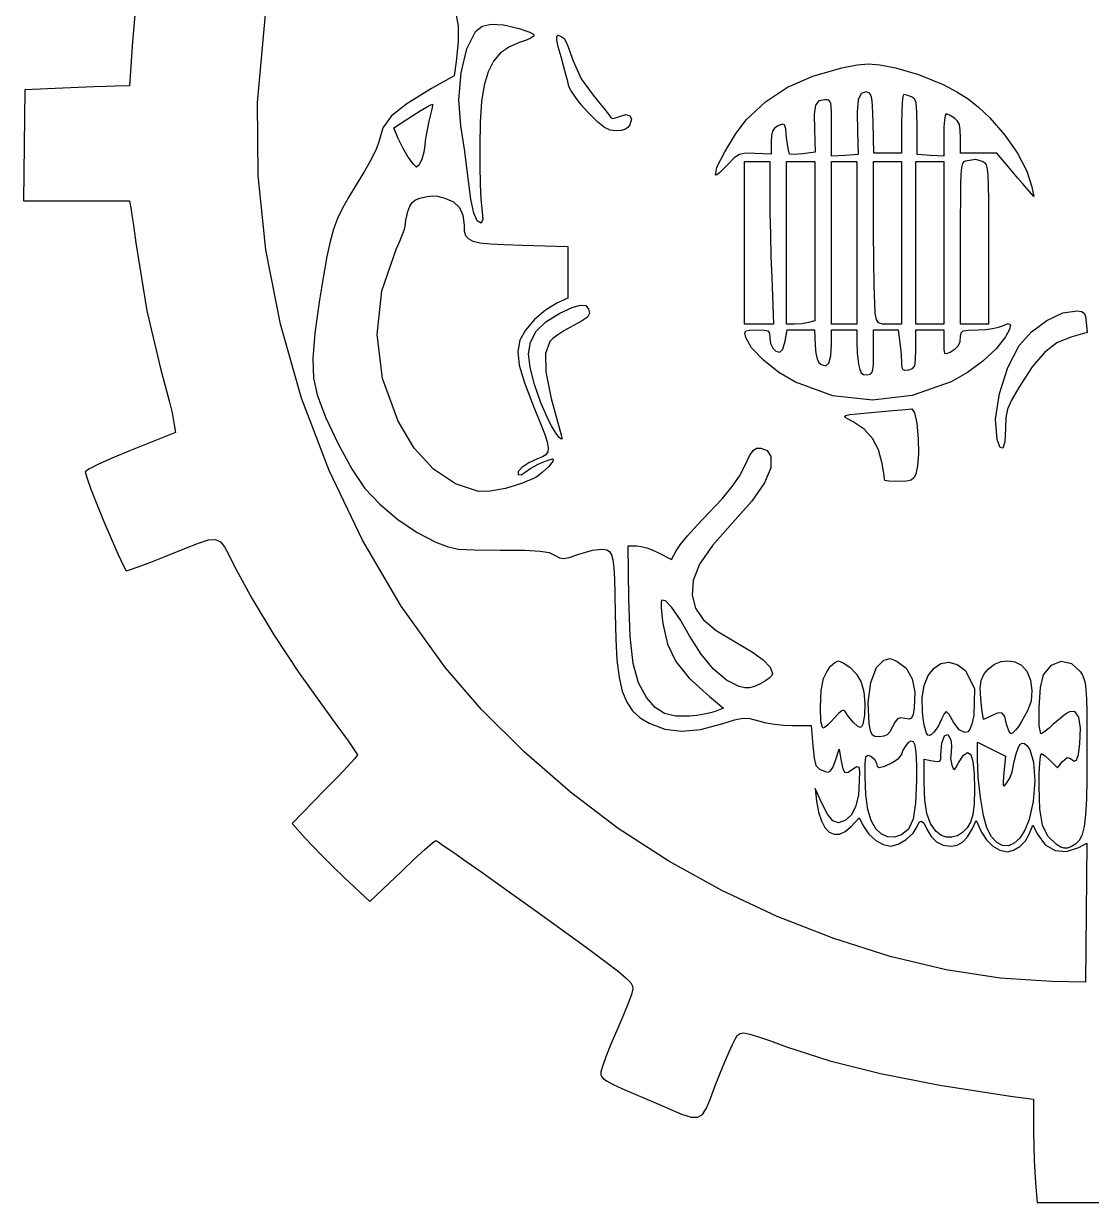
# Model space of a CAD drawing. Extents: x 0 to 268, y 0 to 271.
# Drawn here: x 0 to 134.3, y 0 to 148.2 of the extents above; entities that cross this region are included whole.
import ezdxf

# ---------------------------------------------------------------- set-up
doc = ezdxf.new("R2010")
doc.units = 0
doc.layers.get('0').update_dxf_attribs({"linetype": 'CONTINUOUS'})

msp = doc.modelspace()

# ---------------------------------------------------------------- linework, layer by layer
at = {"color": 0}
for p, q in [((14.1786, 151.262), (13.6881, 145.98)), ((29.4211, 138.287), (30.4629, 149.83)), ((54.4174, 149.294), (54.6365, 147.886)), ((54.6365, 147.886), (54.6294, 145.922)), ((55.7318, 145.06), (56.8332, 147.25)), ((56.8332, 147.25), (57.6474, 147.891)), ((57.6474, 147.891), (58.7996, 148.167)), ((58.7996, 148.167), (60.3345, 148.074)), ((60.3345, 148.074), (62.3013, 147.603)), ((62.3013, 147.603), (63.0439, 147.377)), ((63.0439, 147.377), (63.6503, 147.14)), ((63.6503, 147.14), (64.0567, 146.922)), ((64.0567, 146.922), (64.2056, 146.754)), ((64.2056, 146.754), (64.0676, 146.587)), ((67.0458, 146.608), (67.2042, 146.754)), ((67.2042, 146.754), (67.6176, 146.623)), ((13.6881, 145.98), (13.2994, 140.404)), ((54.6294, 145.922), (54.398, 143.44)), ((61.0884, 145.302), (59.9803, 144.529)), ((62.4417, 145.872), (61.0884, 145.302)), ((63.1335, 146.12), (62.4417, 145.872)), ((63.693, 146.367), (63.1335, 146.12)), ((64.0676, 146.587), (63.693, 146.367)), ((67.0539, 146.138), (67.0458, 146.608)), ((67.2331, 145.298), (67.0539, 146.138)), ((67.5929, 144.04), (67.2331, 145.298)), ((67.6176, 146.623), (67.9799, 146.333)), ((67.9799, 146.333), (68.1852, 145.971)), ((68.1852, 145.971), (68.465, 145.323)), ((68.465, 145.323), (68.7836, 144.482)), ((55.0153, 142.033), (55.7318, 145.06)), ((59.9803, 144.529), (59.0973, 143.505)), ((67.9097, 142.896), (67.5929, 144.04)), ((68.7836, 144.482), (69.1085, 143.546)), ((54.398, 143.44), (54.1514, 141.676)), ((59.0973, 143.505), (58.4193, 142.179)), ((68.2046, 141.817), (67.9097, 142.896)), ((69.1085, 143.546), (70.1089, 141.27)), ((99.2586, 141.635), (102.905, 142.664)), ((102.905, 142.664), (104.83, 143.042)), ((104.83, 143.042), (106.247, 143.167)), ((106.247, 143.167), (107.677, 143.042)), ((107.677, 143.042), (109.644, 142.664)), ((109.644, 142.664), (112.522, 141.832)), ((54.1514, 141.676), (51.2932, 140.051)), ((54.7479, 138.643), (55.0153, 142.033)), ((58.4193, 142.179), (57.9272, 140.498)), ((68.4403, 140.925), (68.2046, 141.817)), ((68.5793, 140.335), (68.4403, 140.925)), ((70.1089, 141.27), (71.6139, 139.207)), ((96.0699, 140.221), (99.2586, 141.635)), ((112.522, 141.832), (115.641, 140.547)), ((0.1764, 139.875), (0.0703, 132.927)), ((4.9389, 140.089), (0.1764, 139.875)), ((6.926, 140.186), (4.9389, 140.089)), ((8.8277, 140.269), (6.926, 140.186)), ((10.4249, 140.333), (8.8277, 140.269)), ((11.5011, 140.371), (10.4249, 140.333)), ((13.2994, 140.404), (11.5011, 140.371)), ((51.2932, 140.051), (48.1831, 138.152)), ((57.9272, 140.498), (57.5991, 138.413)), ((68.8453, 139.779), (68.5793, 140.335)), ((69.3872, 138.974), (68.8453, 139.779)), ((93.2903, 138.398), (96.0699, 140.221)), ((105.326, 139.453), (104.956, 138.637)), ((105.94, 139.63), (105.326, 139.453)), ((106.185, 139.579), (105.94, 139.63)), ((106.373, 139.48), (106.185, 139.579)), ((106.516, 139.295), (106.373, 139.48)), ((115.641, 140.547), (117.364, 139.654)), ((117.364, 139.654), (118.766, 138.77)), ((29.49, 129.119), (29.4211, 138.287)), ((48.1831, 138.152), (46.258, 136.621)), ((50.6582, 137.721), (51.2025, 138.02)), ((51.2025, 138.02), (51.4354, 138.111)), ((51.4216, 137.925), (51.3373, 137.461)), ((51.4354, 138.111), (51.4216, 137.925)), ((54.9973, 135.36), (54.7479, 138.643)), ((57.5991, 138.413), (57.4174, 135.871)), ((70.1326, 138.029), (69.3872, 138.974)), ((71.0145, 137.053), (70.1326, 138.029)), ((71.6139, 139.207), (72.3099, 138.392)), ((72.3099, 138.392), (72.9273, 137.645)), ((90.8763, 136.138), (93.2903, 138.398)), ((99.5976, 137.975), (99.4336, 136.841)), ((100.014, 138.508), (99.5976, 137.975)), ((100.754, 138.64), (100.014, 138.508)), ((101.032, 138.632), (100.754, 138.64)), ((101.242, 138.581), (101.032, 138.632)), ((101.393, 138.444), (101.242, 138.581)), ((101.494, 138.183), (101.393, 138.444)), ((101.554, 137.757), (101.494, 138.183)), ((104.956, 138.637), (104.803, 137.075)), ((106.618, 138.986), (106.516, 139.295)), ((106.691, 138.515), (106.618, 138.986)), ((106.743, 137.844), (106.691, 138.515)), ((110.494, 138.259), (110.439, 137.085)), ((110.582, 139.041), (110.494, 138.259)), ((110.702, 139.313), (110.582, 139.041)), ((111.085, 139.224), (110.702, 139.313)), ((111.654, 139.03), (111.085, 139.224)), ((112.032, 138.783), (111.654, 139.03)), ((112.244, 138.242), (112.032, 138.783)), ((112.338, 137.15), (112.244, 138.242)), ((118.766, 138.77), (120.07, 137.734)), ((46.258, 136.621), (45.1915, 135.132)), ((46.5667, 135.112), (48.9299, 136.667)), ((48.9299, 136.667), (49.8768, 137.255)), ((49.8768, 137.255), (50.6582, 137.721)), ((51.1859, 136.784), (50.9764, 135.961)), ((51.3373, 137.461), (51.1859, 136.784)), ((72.2189, 135.847), (71.0145, 137.053)), ((72.9273, 137.645), (73.4, 137.045)), ((73.4, 137.045), (73.6604, 136.667)), ((73.6604, 136.667), (73.8477, 136.408)), ((73.8477, 136.408), (74.0833, 136.31)), ((74.4238, 136.365), (74.9293, 136.561)), ((74.9293, 136.561), (75.7329, 136.788)), ((75.7329, 136.788), (76.2564, 136.653)), ((76.2564, 136.653), (76.4427, 136.209)), ((99.4336, 136.841), (99.4474, 134.903)), ((101.586, 137.124), (101.554, 137.757)), ((101.597, 136.247), (101.586, 137.124)), ((104.803, 137.075), (104.845, 134.655)), ((106.783, 136.936), (106.743, 137.844)), ((106.821, 135.749), (106.783, 136.936)), ((110.439, 137.085), (110.419, 135.642)), ((112.36, 135.256), (112.338, 137.15)), ((115.874, 136.667), (115.786, 136.094)), ((115.994, 136.876), (115.874, 136.667)), ((116.417, 136.715), (115.994, 136.876)), ((117.052, 136.314), (116.417, 136.715)), ((120.07, 137.734), (121.496, 136.385)), ((121.496, 136.385), (123.378, 134.215)), ((45.1915, 135.132), (44.6624, 133.349)), ((47.0958, 133.773), (46.5667, 135.112)), ((50.7739, 135.085), (50.6056, 134.22)), ((50.9764, 135.961), (50.7739, 135.085)), ((55.4288, 132.45), (54.9973, 135.36)), ((57.4174, 135.871), (57.3624, 132.819)), ((73.0635, 135.154), (72.2189, 135.847)), ((73.7567, 134.836), (73.0635, 135.154)), ((74.0833, 136.31), (74.4238, 136.365)), ((75.6211, 134.92), (75.1487, 134.797)), ((75.97, 135.148), (75.6211, 134.92)), ((76.236, 135.503), (75.97, 135.148)), ((76.4427, 136.209), (76.236, 135.503)), ((89.5244, 134.342), (90.8763, 136.138)), ((94.4467, 135.067), (94.1779, 134.7)), ((94.8972, 135.36), (94.4467, 135.067)), ((95.4098, 135.577), (94.8972, 135.36)), ((95.691, 135.498), (95.4098, 135.577)), ((95.8398, 134.99), (95.691, 135.498)), ((95.9556, 133.915), (95.8398, 134.99)), ((99.4474, 134.903), (99.5535, 132.045)), ((101.6, 135.079), (101.597, 136.247)), ((101.6, 131.552), (101.6, 135.079)), ((106.928, 131.937), (106.821, 135.749)), ((110.419, 135.642), (110.419, 131.937)), ((112.36, 131.761), (112.36, 135.256)), ((115.731, 135.242), (115.711, 134.197)), ((115.786, 136.094), (115.731, 135.242)), ((117.44, 135.974), (117.052, 136.314)), ((117.677, 135.516), (117.44, 135.974)), ((117.795, 134.841), (117.677, 135.516)), ((47.6829, 132.602), (47.0958, 133.773)), ((50.4899, 133.466), (50.4472, 132.927)), ((50.6056, 134.22), (50.4899, 133.466)), ((74.5063, 134.76), (73.7567, 134.836)), ((75.1487, 134.797), (74.5063, 134.76)), ((88.1669, 132.117), (89.5244, 134.342)), ((94.0484, 134.16), (94.0153, 133.349)), ((94.1779, 134.7), (94.0484, 134.16)), ((96.1319, 132.5), (95.9556, 133.915)), ((104.845, 134.655), (104.951, 131.761)), ((115.711, 134.197), (115.711, 131.552)), ((117.828, 133.845), (117.795, 134.841)), ((117.828, 131.937), (117.828, 133.845)), ((123.378, 134.215), (124.974, 131.913)), ((0.0703, 132.927), (0, 125.94)), ((44.3798, 132.526), (43.7526, 131.233)), ((44.6624, 133.349), (44.3798, 132.526)), ((48.3789, 131.432), (47.6829, 132.602)), ((50.3372, 132.079), (50.0683, 131.18)), ((50.4472, 132.927), (50.3372, 132.079)), ((55.9153, 128.8), (55.4288, 132.45)), ((57.3624, 132.819), (57.3648, 130.351)), ((87.194, 130.154), (88.1669, 132.117)), ((94.0153, 133.349), (94.0153, 131.798)), ((96.3083, 131.798), (96.1319, 132.5)), ((99.5535, 132.045), (98.002, 131.833)), ((110.419, 131.937), (106.928, 131.937)), ((122.378, 131.937), (117.828, 131.937)), ((123.789, 130.281), (122.378, 131.937)), ((43.7526, 131.233), (42.8748, 129.65)), ((49.0153, 130.533), (48.3789, 131.432)), ((49.4249, 130.174), (49.0153, 130.533)), ((49.7321, 130.466), (49.4249, 130.174)), ((50.0683, 131.18), (49.7321, 130.466)), ((88.5472, 130.493), (87.9863, 129.912)), ((89.3643, 131.349), (88.5472, 130.493)), ((90.0067, 131.782), (89.3643, 131.349)), ((90.7743, 131.922), (90.0067, 131.782)), ((90.6639, 110.418), (90.6639, 130.879)), ((90.6639, 130.879), (93.8389, 130.879)), ((91.9688, 131.904), (90.7743, 131.922)), ((94.0153, 131.798), (91.9688, 131.904)), ((93.8389, 130.879), (93.8389, 126.541)), ((95.9556, 110.418), (95.9556, 130.879)), ((95.9556, 130.879), (99.4833, 130.879)), ((96.8897, 131.75), (96.3083, 131.798)), ((98.002, 131.833), (96.8897, 131.75)), ((99.4833, 130.879), (99.4833, 120.862)), ((103.294, 131.656), (101.6, 131.552)), ((101.6, 110.418), (101.6, 130.879)), ((101.6, 130.879), (104.775, 130.879)), ((104.951, 131.761), (103.294, 131.656)), ((104.775, 130.879), (104.775, 120.649)), ((106.892, 121.991), (106.892, 130.879)), ((106.892, 130.879), (110.419, 130.879)), ((110.419, 130.879), (110.419, 120.649)), ((112.183, 110.418), (112.183, 130.879)), ((112.183, 130.879), (115.711, 130.879)), ((114.053, 131.656), (112.36, 131.761)), ((115.711, 131.552), (114.053, 131.656)), ((115.711, 130.879), (115.711, 120.649)), ((117.997, 130.128), (118.11, 130.633)), ((118.11, 130.633), (118.263, 130.888)), ((118.263, 130.888), (118.463, 130.987)), ((118.463, 130.987), (119.706, 131.171)), ((119.706, 131.171), (120.686, 130.879)), ((120.686, 130.879), (120.895, 130.724)), ((120.895, 130.724), (121.058, 130.449)), ((121.058, 130.449), (121.175, 129.953)), ((124.974, 131.913), (126.154, 129.676)), ((30.4643, 119.79), (29.49, 129.119)), ((42.8748, 129.65), (41.8401, 127.952)), ((57.3648, 130.351), (57.4188, 128.046)), ((86.9957, 129.153), (87.194, 130.154)), ((87.1583, 129.198), (86.9957, 129.153)), ((87.5069, 129.465), (87.1583, 129.198)), ((87.9863, 129.912), (87.5069, 129.465)), ((117.87, 128), (117.92, 129.281)), ((117.92, 129.281), (117.997, 130.128)), ((121.175, 129.953), (121.258, 129.13)), ((121.258, 129.13), (121.31, 127.875)), ((124.406, 129.534), (123.789, 130.281)), ((125.046, 128.773), (124.406, 129.534)), ((126.154, 129.676), (126.788, 127.704)), ((41.8401, 127.952), (40.8587, 126.366)), ((56.2624, 126.157), (55.9153, 128.8)), ((57.4188, 128.046), (57.5042, 126.169)), ((117.842, 126.191), (117.87, 128)), ((121.31, 127.875), (121.339, 126.083)), ((125.64, 128.078), (125.046, 128.773)), ((126.118, 127.528), (125.64, 128.078)), ((127.036, 126.469), (126.118, 127.528)), ((126.788, 127.704), (127.036, 126.469)), ((40.8587, 126.366), (40.0858, 125.003)), ((48.864, 125.735), (49.2675, 126.045)), ((49.2675, 126.045), (49.8479, 126.26)), ((49.8479, 126.26), (50.764, 126.5)), ((50.764, 126.5), (51.4174, 126.582)), ((51.4174, 126.582), (52.0693, 126.512)), ((52.0693, 126.512), (52.9869, 126.293)), ((52.9869, 126.293), (54.0604, 125.819)), ((56.6332, 124.398), (56.2624, 126.157)), ((57.5042, 126.169), (57.609, 124.99)), ((93.8389, 126.541), (93.8569, 124.383)), ((117.829, 123.76), (117.842, 126.191)), ((121.339, 126.083), (121.351, 123.651)), ((0, 125.94), (13.3353, 125.94)), ((13.3353, 125.94), (13.5117, 124.813)), ((13.5117, 124.813), (13.6343, 124.128)), ((40.0858, 125.003), (39.4712, 123.72)), ((48.0882, 123.526), (48.3306, 124.601)), ((48.3306, 124.601), (48.5719, 125.272)), ((48.5719, 125.272), (48.864, 125.735)), ((54.0604, 125.819), (54.8072, 125.113)), ((54.8072, 125.113), (55.2443, 124.142)), ((57.609, 124.99), (57.7455, 123.578)), ((13.6343, 124.128), (13.7845, 123.115)), ((13.7845, 123.115), (13.9471, 121.911)), ((39.4712, 123.72), (38.9724, 122.374)), ((47.9778, 122.765), (48.0882, 123.526)), ((55.2443, 124.142), (55.3861, 122.873)), ((57.0509, 123.421), (56.6332, 124.398)), ((57.5388, 123.118), (57.0509, 123.421)), ((57.7455, 123.578), (57.5388, 123.118)), ((93.8569, 124.383), (93.9091, 121.732)), ((117.828, 120.615), (117.829, 123.76)), ((121.351, 123.651), (121.356, 120.472)), ((13.9471, 121.911), (14.1111, 120.649)), ((38.9724, 122.374), (38.5438, 120.822)), ((47.3082, 120.881), (47.6553, 121.726)), ((47.6553, 121.726), (47.891, 122.385)), ((47.891, 122.385), (47.9778, 122.765)), ((55.3861, 122.873), (55.4221, 122.155)), ((55.4221, 122.155), (55.5748, 121.598)), ((55.5748, 121.598), (55.9125, 121.182)), ((93.9091, 121.732), (93.9878, 118.927)), ((106.91, 118.423), (106.892, 121.991)), ((14.1111, 120.649), (15.4823, 112.117)), ((38.5438, 120.822), (38.1385, 118.919)), ((46.8835, 119.943), (47.3082, 120.881)), ((55.9125, 121.182), (56.5009, 120.88)), ((56.5009, 120.88), (57.4089, 120.671)), ((57.4089, 120.671), (58.7043, 120.531)), ((58.7043, 120.531), (60.4531, 120.438)), ((60.4531, 120.438), (62.7242, 120.367)), ((62.7242, 120.367), (68.4389, 120.191)), ((68.4389, 120.191), (68.4389, 113.701)), ((99.4833, 120.862), (99.4833, 110.842)), ((104.775, 120.649), (104.775, 110.418)), ((110.419, 120.649), (110.419, 110.418)), ((115.711, 120.649), (115.711, 110.418)), ((117.828, 110.418), (117.828, 120.615)), ((121.356, 120.472), (121.356, 110.418)), ((32.304, 110.421), (30.4643, 119.79)), ((38.1385, 118.919), (37.7112, 116.523)), ((45.0314, 114.61), (46.8835, 119.943)), ((93.9878, 118.927), (94.0855, 116.31)), ((106.958, 115.302), (106.91, 118.423)), ((37.7112, 116.523), (37.2181, 113.488)), ((94.0855, 116.31), (94.2979, 110.418)), ((44.4486, 109.12), (45.0314, 114.61)), ((107.025, 112.968), (106.958, 115.302)), ((37.2181, 113.488), (36.6268, 109.28)), ((67.0638, 113.064), (65.6347, 112.208)), ((68.4389, 113.701), (67.0638, 113.064)), ((68.9804, 112.514), (70.0387, 112.828)), ((70.0387, 112.828), (70.6949, 112.759)), ((70.6949, 112.759), (71.0487, 112.325)), ((107.104, 111.76), (107.025, 112.968)), ((15.4823, 112.117), (17.2503, 104.669)), ((65.6347, 112.208), (64.244, 111.002)), ((65.6869, 110.73), (67.4165, 111.796)), ((67.4165, 111.796), (68.9804, 112.514)), ((70.8988, 111.329), (70.1559, 110.797)), ((71.1521, 111.795), (70.8988, 111.329)), ((71.0487, 112.325), (71.1521, 111.795)), ((107.26, 111.001), (107.104, 111.76)), ((128.674, 110.906), (130.677, 111.847)), ((130.677, 111.847), (132.468, 112.113)), ((132.468, 112.113), (133.036, 112.011)), ((133.036, 112.011), (133.367, 111.804)), ((133.367, 111.804), (133.539, 111.399)), ((133.539, 111.399), (133.633, 110.702)), ((34.9677, 101.133), (32.304, 110.421)), ((64.244, 111.002), (63.0975, 109.663)), ((64.4659, 109.53), (65.6869, 110.73)), ((68.7917, 110.065), (67.9468, 109.602)), ((70.1559, 110.797), (68.7917, 110.065)), ((94.2979, 110.418), (90.6639, 110.418)), ((90.8346, 109.582), (91.295, 109.693)), ((91.295, 109.693), (92.2154, 109.712)), ((92.2154, 109.712), (93.1238, 109.693)), ((93.1238, 109.693), (93.6089, 109.577)), ((95.7792, 108.301), (96.0258, 109.712)), ((96.9437, 110.418), (95.9556, 110.418)), ((96.0258, 109.712), (99.4474, 109.712)), ((97.8517, 110.486), (96.9437, 110.418)), ((98.7076, 110.632), (97.8517, 110.486)), ((99.4833, 110.842), (98.7076, 110.632)), ((99.4474, 109.712), (99.5535, 107.739)), ((104.775, 110.418), (101.6, 110.418)), ((101.6, 107.88), (101.6, 109.712)), ((101.6, 109.712), (104.775, 109.712)), ((104.775, 109.712), (104.775, 108.233)), ((106.892, 106.89), (106.892, 109.712)), ((106.892, 109.712), (109.96, 109.712)), ((107.508, 110.6), (107.26, 111.001)), ((107.996, 110.446), (107.508, 110.6)), ((108.868, 110.418), (107.996, 110.446)), ((110.419, 110.418), (108.868, 110.418)), ((109.96, 109.712), (110.207, 108.092)), ((115.711, 110.418), (112.183, 110.418)), ((112.183, 107.28), (112.183, 109.712)), ((112.183, 109.712), (115.711, 109.712)), ((115.711, 109.712), (115.711, 108.125)), ((121.356, 110.418), (117.828, 110.418)), ((118.171, 109.59), (118.839, 109.692)), ((118.839, 109.692), (120.051, 109.712)), ((120.051, 109.712), (120.966, 109.772)), ((120.966, 109.772), (121.849, 109.886)), ((121.849, 109.886), (122.6, 110.046)), ((122.6, 110.046), (123.119, 110.242)), ((123.119, 110.242), (123.799, 110.503)), ((123.982, 109.781), (123.472, 108.831)), ((123.799, 110.503), (124.09, 110.345)), ((124.09, 110.345), (123.982, 109.781)), ((126.752, 109.474), (128.674, 110.906)), ((133.633, 110.702), (133.739, 109.397)), ((36.6268, 109.28), (36.3844, 106.112)), ((45.1376, 103.609), (44.4486, 109.12)), ((62.4057, 108.409), (62.1496, 106.988)), ((63.0975, 109.663), (62.4057, 108.409)), ((63.7399, 108.186), (64.4659, 109.53)), ((66.1818, 108.233), (65.6428, 106.75)), ((66.5484, 108.619), (66.1818, 108.233)), ((67.1682, 109.097), (66.5484, 108.619)), ((67.9468, 109.602), (67.1682, 109.097)), ((90.7122, 109.298), (90.8346, 109.582)), ((90.8043, 108.762), (90.7122, 109.298)), ((91.5363, 107.469), (90.8043, 108.762)), ((93.6089, 109.577), (93.8029, 109.282)), ((93.8029, 109.282), (93.8389, 108.726)), ((93.8389, 108.726), (93.938, 108.008)), ((95.4828, 107.307), (95.7792, 108.301)), ((104.775, 108.233), (104.841, 106.769)), ((117.545, 107.749), (117.762, 108.267)), ((117.762, 108.267), (117.828, 108.938)), ((117.828, 108.938), (117.887, 109.357)), ((117.887, 109.357), (118.171, 109.59)), ((123.472, 108.831), (122.298, 107.33)), ((125.2, 107.739), (126.752, 109.474)), ((131.692, 108.797), (129.952, 108.079)), ((133.739, 109.397), (131.692, 108.797)), ((62.1496, 106.988), (62.3217, 105.296)), ((63.5, 106.681), (63.7399, 108.186)), ((65.6428, 106.75), (65.683, 104.44)), ((93.0395, 105.9), (91.5363, 107.469)), ((93.938, 108.008), (94.2097, 107.425)), ((94.2097, 107.425), (94.6118, 107.033)), ((94.6118, 107.033), (95.1096, 106.89)), ((95.1096, 106.89), (95.4828, 107.307)), ((99.5535, 107.739), (99.6336, 106.779)), ((99.6336, 106.779), (99.7783, 106.09)), ((101.52, 106.437), (101.6, 107.88)), ((104.841, 106.769), (104.987, 105.41)), ((106.872, 105.304), (106.892, 106.89)), ((110.207, 108.092), (110.352, 106.641)), ((112.164, 105.931), (112.183, 107.28)), ((115.711, 108.125), (115.728, 107.229)), ((115.728, 107.229), (115.825, 106.799)), ((115.825, 106.799), (116.068, 106.733)), ((116.068, 106.733), (116.523, 106.928)), ((116.523, 106.928), (117.143, 107.322)), ((117.143, 107.322), (117.545, 107.749)), ((122.298, 107.33), (120.644, 105.785)), ((123.767, 104.971), (125.2, 107.739)), ((128.389, 106.884), (126.844, 105.067)), ((129.952, 108.079), (128.389, 106.884)), ((36.3844, 106.112), (36.4779, 103.652)), ((62.3217, 105.296), (62.9765, 103.061)), ((63.7025, 104.998), (63.5, 106.681)), ((94.9868, 104.352), (93.0395, 105.9)), ((99.7783, 106.09), (99.9945, 105.627)), ((99.9945, 105.627), (100.295, 105.34)), ((100.295, 105.34), (100.87, 105.176)), ((100.87, 105.176), (101.278, 105.538)), ((101.278, 105.538), (101.52, 106.437)), ((104.987, 105.41), (105.147, 104.725)), ((106.772, 104.462), (106.872, 105.304)), ((110.352, 106.641), (110.419, 105.479)), ((110.419, 105.479), (110.447, 104.977)), ((112.059, 105.186), (112.164, 105.931)), ((120.644, 105.785), (118.695, 104.352)), ((17.2503, 104.669), (17.8167, 102.66)), ((64.2497, 102.848), (63.7025, 104.998)), ((65.683, 104.44), (66.325, 101.098)), ((97.0499, 103.117), (94.9868, 104.352)), ((105.147, 104.725), (105.343, 104.316)), ((105.343, 104.316), (105.627, 104.121)), ((105.627, 104.121), (106.046, 104.068)), ((106.046, 104.068), (106.519, 104.127)), ((106.519, 104.127), (106.772, 104.462)), ((110.447, 104.977), (110.568, 104.71)), ((110.568, 104.71), (110.836, 104.633)), ((110.836, 104.633), (111.301, 104.705)), ((111.301, 104.705), (111.796, 104.845)), ((111.796, 104.845), (112.059, 105.186)), ((118.695, 104.352), (116.629, 103.186)), ((122.735, 101.698), (123.767, 104.971)), ((126.844, 105.067), (125.166, 102.481)), ((17.8167, 102.66), (18.3128, 100.788)), ((36.4779, 103.652), (36.9013, 101.565)), ((47.0958, 98.214), (45.1376, 103.609)), ((62.9765, 103.061), (64.1696, 100.011)), ((65.0476, 100.535), (64.2497, 102.848)), ((101.781, 101.437), (97.0499, 103.117)), ((116.629, 103.186), (111.758, 101.476)), ((125.166, 102.481), (124.23, 100.884)), ((38.4157, 92.0461), (34.9677, 101.133)), ((36.9013, 101.565), (37.9663, 98.7379)), ((66.325, 101.098), (67.5929, 96.5207)), ((106.746, 100.89), (101.781, 101.437)), ((111.758, 101.476), (106.746, 100.89)), ((122.238, 98.4924), (122.735, 101.698)), ((124.23, 100.884), (123.723, 99.7437)), ((18.3128, 100.788), (18.6834, 99.2614)), ((64.1696, 100.011), (64.9344, 98.1301)), ((66.0054, 98.3548), (65.0476, 100.535)), ((106.113, 99.289), (107.95, 99.4488)), ((107.95, 99.4488), (109.277, 99.5743)), ((109.277, 99.5743), (110.428, 99.6791)), ((110.428, 99.6791), (111.274, 99.7574)), ((111.274, 99.7574), (111.69, 99.8015)), ((111.69, 99.8015), (112.033, 99.2861)), ((123.723, 99.7437), (123.513, 98.6786)), ((18.6834, 99.2614), (18.8736, 98.2846)), ((18.8736, 98.2846), (19.1203, 96.8029)), ((37.9663, 98.7379), (39.5594, 95.3699)), ((49.1285, 94.8422), (47.0958, 98.214)), ((64.9344, 98.1301), (65.4858, 96.6957)), ((66.3843, 97.6464), (66.0054, 98.3548)), ((103.243, 98.8289), (103.394, 98.9542)), ((103.38, 98.6649), (103.243, 98.8289)), ((103.755, 98.443), (103.38, 98.6649)), ((103.394, 98.9542), (103.889, 99.0604)), ((104.316, 98.1424), (103.755, 98.443)), ((103.889, 99.0604), (104.778, 99.1651)), ((105.707, 97.2136), (104.316, 98.1424)), ((104.778, 99.1651), (106.113, 99.289)), ((112.033, 99.2861), (112.324, 98.002)), ((112.324, 98.002), (112.491, 95.9968)), ((122.414, 95.921), (122.238, 98.4924)), ((123.513, 98.6786), (123.472, 97.2965)), ((19.1203, 96.8029), (13.4414, 94.543)), ((65.4858, 96.6957), (65.8301, 95.6373)), ((66.7438, 97.0372), (66.3843, 97.6464)), ((67.0676, 96.5482), (66.7438, 97.0372)), ((67.3407, 96.1954), (67.0676, 96.5482)), ((67.5929, 96.5207), (67.6878, 96.1429)), ((106.767, 96.0494), (105.707, 97.2136)), ((123.472, 97.2965), (123.385, 95.6539)), ((39.5594, 95.3699), (41.33, 92.1537)), ((65.8301, 95.6373), (65.9737, 94.8835)), ((65.9737, 94.8835), (65.9183, 94.3638)), ((67.546, 95.9982), (67.3407, 96.1954)), ((67.666, 95.975), (67.546, 95.9982)), ((67.6878, 96.1429), (67.666, 95.975)), ((107.51, 94.627), (106.767, 96.0494)), ((112.491, 95.9968), (112.518, 94.1571)), ((122.816, 94.9053), (122.414, 95.921)), ((123.154, 94.8365), (122.816, 94.9053)), ((123.385, 95.6539), (123.154, 94.8365)), ((11.2282, 93.6392), (9.423, 92.8342)), ((13.4414, 94.543), (11.2282, 93.6392)), ((51.562, 92.1907), (49.1285, 94.8422)), ((64.6285, 93.4847), (63.5233, 92.9792)), ((65.2406, 93.7355), (64.6285, 93.4847)), ((65.6731, 94.0043), (65.2406, 93.7355)), ((65.9183, 94.3638), (65.6731, 94.0043)), ((65.8343, 93.3016), (66.4986, 93.4847)), ((66.4986, 93.4847), (66.6129, 93.4103)), ((66.6129, 93.4103), (66.5536, 93.2064)), ((90.6999, 92.6028), (91.2908, 93.8597)), ((91.2908, 93.8597), (91.7303, 94.5487)), ((91.7303, 94.5487), (92.1576, 94.8228)), ((92.1576, 94.8228), (92.7104, 94.827)), ((92.7104, 94.827), (93.4903, 94.5279)), ((93.4903, 94.5279), (93.9793, 93.8043)), ((93.9793, 93.8043), (93.9878, 92.3643)), ((107.95, 92.9224), (107.51, 94.627)), ((112.518, 94.1571), (112.413, 92.6345)), ((8.2062, 92.2143), (7.7611, 91.864)), ((9.423, 92.8342), (8.2062, 92.2143)), ((42.606, 83.2817), (38.4157, 92.0461)), ((41.33, 92.1537), (42.9327, 89.7805)), ((54.2932, 90.3471), (51.562, 92.1907)), ((62.6703, 92.4197), (62.1866, 91.8986)), ((63.5233, 92.9792), (62.6703, 92.4197)), ((63.077, 91.8284), (63.7798, 92.3107)), ((63.7798, 92.3107), (64.8134, 92.855)), ((64.8134, 92.855), (65.8343, 93.3016)), ((65.6484, 92.1494), (65.2089, 91.7607)), ((66.0396, 92.5421), (65.6484, 92.1494)), ((66.3512, 92.9058), (66.0396, 92.5421)), ((66.5536, 93.2064), (66.3512, 92.9058)), ((90.0232, 91.3059), (90.6999, 92.6028)), ((93.9878, 92.3643), (93.1774, 90.4833)), ((108.093, 92.1011), (107.95, 92.9224)), ((108.205, 91.4231), (108.093, 92.1011)), ((112.413, 92.6345), (112.183, 91.5818)), ((7.7611, 91.864), (7.9554, 91.1366)), ((7.9554, 91.1366), (8.4763, 89.6952)), ((62.1866, 91.8986), (62.1951, 91.5113)), ((62.1951, 91.5113), (62.556, 91.4975)), ((62.556, 91.4975), (63.077, 91.8284)), ((64.3117, 91.1229), (62.6276, 90.387)), ((64.7527, 91.4079), (64.3117, 91.1229)), ((65.2089, 91.7607), (64.7527, 91.4079)), ((89.1247, 89.9982), (90.0232, 91.3059)), ((93.1774, 90.4833), (91.5582, 88.1736)), ((108.277, 90.9588), (108.205, 91.4231)), ((108.303, 90.7701), (108.277, 90.9588)), ((108.826, 90.69), (108.303, 90.7701)), ((110.067, 90.6625), (108.826, 90.69)), ((111.027, 90.6928), (110.067, 90.6625)), ((111.614, 90.8184), (111.027, 90.6928)), ((111.956, 91.0967), (111.614, 90.8184)), ((112.183, 91.5818), (111.956, 91.0967)), ((8.4763, 89.6952), (9.2232, 87.7782)), ((42.9327, 89.7805), (44.8137, 87.7852)), ((57.2202, 89.3946), (54.2932, 90.3471)), ((58.6645, 89.4168), (57.2202, 89.3946)), ((60.6062, 89.7834), (58.6645, 89.4168)), ((62.6276, 90.387), (60.6062, 89.7834)), ((87.8762, 88.5112), (89.1247, 89.9982)), ((9.2232, 87.7782), (10.0983, 85.6245)), ((44.8137, 87.7852), (47.0778, 85.8795)), ((86.148, 86.6771), (87.8762, 88.5112)), ((91.5582, 88.1736), (89.1466, 85.4424)), ((84.7397, 85.1958), (86.148, 86.6771)), ((10.0983, 85.6245), (11.0023, 83.4718)), ((47.0778, 85.8795), (49.5004, 84.2313)), ((83.5064, 83.8122), (84.7397, 85.1958)), ((89.1466, 85.4424), (86.6302, 82.6079)), ((11.0023, 83.4718), (11.8387, 81.5605)), ((22.0073, 82.9084), (23.2503, 83.2926)), ((23.2503, 83.2926), (24.1198, 83.3575)), ((24.1198, 83.3575), (24.7496, 83.082)), ((24.7496, 83.082), (25.2677, 82.4509)), ((47.5008, 74.961), (42.606, 83.2817)), ((49.5004, 84.2313), (51.8583, 83.009)), ((51.8583, 83.009), (53.2638, 82.4537)), ((82.5708, 82.6795), (83.5064, 83.8122)), ((11.8387, 81.5605), (12.5084, 80.1275)), ((17.8856, 81.2451), (20.2627, 82.2194)), ((20.2627, 82.2194), (22.0073, 82.9084)), ((25.2677, 82.4509), (25.8051, 81.4447)), ((53.2638, 82.4537), (54.6446, 82.1574)), ((54.6446, 82.1574), (56.6593, 82.0416)), ((56.6593, 82.0416), (59.9722, 82.0194)), ((59.9722, 82.0194), (63.0495, 81.9961)), ((63.0495, 81.9961), (64.9633, 81.9009)), ((64.9633, 81.9009), (66.0837, 81.7079)), ((66.0837, 81.7079), (66.7812, 81.3855)), ((69.814, 81.4903), (70.6907, 81.7795)), ((70.6907, 81.7795), (71.5603, 81.9947)), ((71.5603, 81.9947), (72.3251, 82.1171)), ((72.3251, 82.1171), (72.8846, 82.127)), ((72.8846, 82.127), (73.3309, 82.0416)), ((73.3309, 82.0416), (73.6755, 81.8374)), ((73.6755, 81.8374), (73.9331, 81.4447)), ((76.1298, 75.9534), (76.0236, 82.5486)), ((76.0236, 82.5486), (77.1179, 82.5486)), ((77.1179, 82.5486), (77.6704, 82.4812)), ((77.6704, 82.4812), (78.3689, 82.2935)), ((78.3689, 82.2935), (79.1214, 82.0138)), ((79.1214, 82.0138), (79.834, 81.6666)), ((79.834, 81.6666), (81.4917, 80.8221)), ((81.4917, 80.8221), (82.0568, 81.9506)), ((82.0568, 81.9506), (82.5708, 82.6795)), ((86.6302, 82.6079), (85.0057, 80.2446)), ((12.5084, 80.1275), (12.9122, 79.411)), ((14.406, 79.9179), (15.9825, 80.5078)), ((15.9825, 80.5078), (17.8856, 81.2451)), ((25.8051, 81.4447), (26.4942, 80.046)), ((26.4942, 80.046), (28.7307, 75.8885)), ((66.7812, 81.3855), (67.3735, 81.0493)), ((67.3735, 81.0493), (67.9002, 80.9487)), ((67.9002, 80.9487), (68.6248, 81.092)), ((68.6248, 81.092), (69.814, 81.4903)), ((73.9331, 81.4447), (74.1179, 80.7875)), ((74.1179, 80.7875), (74.2417, 79.7927)), ((85.0057, 80.2446), (84.1802, 78.2066)), ((12.9122, 79.411), (13.3256, 79.5334)), ((13.3256, 79.5334), (14.406, 79.9179)), ((74.2417, 79.7927), (74.3218, 78.3869)), ((74.3218, 78.3869), (74.3687, 76.4977)), ((84.1802, 78.2066), (84.0673, 76.3418)), ((28.7307, 75.8885), (31.4579, 71.3673)), ((74.3687, 76.4977), (74.4001, 74.0488)), ((76.2924, 71.1701), (76.1298, 75.9534)), ((80.221, 75.741), (80.1592, 75.4475)), ((80.7173, 75.6476), (80.221, 75.741)), ((81.522, 74.7984), (80.7173, 75.6476)), ((84.0673, 76.3418), (84.4875, 74.7268)), ((53.0571, 67.2028), (47.5008, 74.961)), ((80.1592, 75.4475), (80.1769, 74.7903)), ((80.1769, 74.7903), (80.2612, 73.8671)), ((82.5571, 73.3005), (81.522, 74.7984)), ((84.4875, 74.7268), (85.4548, 73.2938)), ((74.4001, 74.0488), (74.465, 70.8325)), ((80.2612, 73.8671), (80.3973, 72.7784)), ((80.3973, 72.7784), (80.9805, 70.1848)), ((83.7487, 71.2597), (82.5571, 73.3005)), ((85.4548, 73.2938), (87.0783, 71.9212)), ((31.4579, 71.3673), (34.5695, 66.6612)), ((76.6713, 67.7693), (76.2924, 71.1701)), ((85.1958, 68.9487), (83.7487, 71.2597)), ((87.0783, 71.9212), (89.4652, 70.4854)), ((74.465, 70.8325), (74.6206, 68.1729)), ((80.9805, 70.1848), (82.0152, 68.0074)), ((89.4652, 70.4854), (91.5264, 69.2824)), ((86.7777, 67.0511), (85.1958, 68.9487)), ((91.5264, 69.2824), (93.0053, 68.2142)), ((93.0053, 68.2142), (93.8939, 67.2853)), ((107.234, 67.2744), (108.197, 68.1923)), ((108.197, 68.1923), (108.668, 68.326)), ((108.668, 68.326), (108.902, 68.4043)), ((108.902, 68.4043), (109.207, 68.3024)), ((109.207, 68.3024), (109.854, 68.0159)), ((57.6033, 61.9675), (53.0571, 67.2028)), ((74.6206, 68.1729), (74.888, 66.0079)), ((77.3342, 65.3464), (76.6713, 67.7693)), ((82.0152, 68.0074), (83.7061, 65.9225)), ((88.4079, 65.6622), (86.7777, 67.0511)), ((93.8939, 67.2853), (94.1917, 66.4972)), ((100.578, 65.8633), (100.988, 66.7177)), ((100.988, 66.7177), (101.489, 67.4247)), ((101.489, 67.4247), (102.009, 67.9069)), ((102.009, 67.9069), (102.482, 68.0847)), ((102.482, 68.0847), (103.081, 67.8561)), ((103.081, 67.8561), (103.893, 67.3104)), ((103.893, 67.3104), (104.721, 66.4379)), ((106.533, 65.3658), (107.234, 67.2744)), ((109.854, 68.0159), (110.979, 67.1671)), ((110.979, 67.1671), (111.737, 65.8467)), ((113.771, 66.2397), (114.489, 67.1795)), ((114.489, 67.1795), (115.364, 67.758)), ((115.364, 67.758), (116.348, 67.933)), ((116.348, 67.933), (117.396, 67.6575)), ((117.396, 67.6575), (118.463, 66.8874)), ((118.463, 66.8874), (119.596, 64.564)), ((120.808, 66.4573), (121.379, 67.1491)), ((121.379, 67.1491), (122.096, 67.6727)), ((122.096, 67.6727), (122.911, 68.0007)), ((122.911, 68.0007), (123.779, 68.1069)), ((123.779, 68.1069), (124.652, 67.9676)), ((124.652, 67.9676), (125.483, 67.5555)), ((125.483, 67.5555), (126.157, 66.7826)), ((126.157, 66.7826), (126.611, 65.6703)), ((128.235, 66.3208), (129.255, 67.564)), ((129.255, 67.564), (130.496, 68.0515)), ((130.496, 68.0515), (131.771, 67.7718)), ((131.771, 67.7718), (132.891, 66.711)), ((132.891, 66.711), (133.148, 66.2989)), ((34.5695, 66.6612), (37.9596, 61.9485)), ((74.888, 66.0079), (75.2905, 64.2691)), ((78.3527, 63.4986), (77.3342, 65.3464)), ((83.7061, 65.9225), (86.2542, 63.6062)), ((89.9943, 64.8765), (88.4079, 65.6622)), ((92.7104, 65.2293), (91.9138, 64.8575)), ((93.2836, 65.5669), (92.7104, 65.2293)), ((93.7549, 65.9172), (93.2836, 65.5669)), ((94.0731, 66.2411), (93.7549, 65.9172)), ((94.1917, 66.4972), (94.0731, 66.2411)), ((100.307, 64.3819), (100.578, 65.8633)), ((104.721, 66.4379), (105.34, 65.4057)), ((105.34, 65.4057), (105.654, 64.2126)), ((106.197, 62.8703), (106.533, 65.3658)), ((111.737, 65.8467), (112.091, 64.1572)), ((113.258, 64.9827), (113.771, 66.2397)), ((120.297, 64.6645), (120.432, 65.6195)), ((120.432, 65.6195), (120.808, 66.4573)), ((126.611, 65.6703), (126.802, 64.3724)), ((127.897, 64.7333), (128.235, 66.3208)), ((133.148, 66.2989), (133.344, 65.8633)), ((133.344, 65.8633), (133.488, 65.2914)), ((133.488, 65.2914), (133.587, 64.4758)), ((75.2905, 64.2691), (75.8486, 62.8897)), ((90.69, 64.6949), (89.9943, 64.8765)), ((91.2855, 64.6836), (90.69, 64.6949)), ((91.9138, 64.8575), (91.2855, 64.6836)), ((100.197, 62.2914), (100.307, 64.3819)), ((105.654, 64.2126), (105.797, 62.738)), ((112.091, 64.1572), (112.007, 62.1951)), ((112.995, 63.4559), (113.258, 64.9827)), ((119.596, 64.564), (119.485, 61.2055)), ((120.364, 63.3293), (120.297, 64.6645)), ((126.802, 64.3724), (126.683, 63.041)), ((127.706, 62.2349), (127.897, 64.7333)), ((133.587, 64.4758), (133.651, 63.3042)), ((75.8486, 62.8897), (76.5831, 61.8049)), ((79.4385, 62.2473), (78.3527, 63.4986)), ((86.2542, 63.6062), (88.0181, 62.1591)), ((100.259, 60.4255), (100.197, 62.2914)), ((105.797, 62.738), (105.756, 61.2828)), ((106.327, 60.1846), (106.197, 62.8703)), ((113.029, 61.7015), (112.995, 63.4559)), ((120.51, 62.0187), (120.364, 63.3293)), ((126.504, 62.4692), (126.226, 61.8162)), ((126.683, 63.041), (126.504, 62.4692)), ((133.651, 63.3042), (133.685, 61.6659)), ((37.9596, 61.9485), (39.5249, 59.8166)), ((62.9433, 56.6649), (57.6033, 61.9675)), ((76.5831, 61.8049), (77.5159, 60.9494)), ((77.5159, 60.9494), (78.6694, 60.2548)), ((80.614, 61.4729), (79.4385, 62.2473)), ((82.0071, 61.1202), (80.614, 61.4729)), ((83.7487, 61.1367), (82.0071, 61.1202)), ((84.6762, 61.2415), (83.7487, 61.1367)), ((85.5913, 61.3847), (84.6762, 61.2415)), ((86.3879, 61.5527), (85.5913, 61.3847)), ((86.9597, 61.7347), (86.3879, 61.5527)), ((88.0181, 62.1591), (86.9597, 61.7347)), ((89.4002, 60.6859), (90.4339, 60.8902)), ((90.4339, 60.8902), (91.3088, 60.8295)), ((91.3088, 60.8295), (92.4278, 60.5374)), ((101.989, 60.9244), (101.513, 60.4227)), ((102.519, 61.5033), (101.989, 60.9244)), ((102.905, 61.8201), (102.519, 61.5033)), ((103.159, 61.8917), (102.905, 61.8201)), ((103.294, 61.7347), (103.159, 61.8917)), ((103.677, 61.141), (103.294, 61.7347)), ((104.352, 60.361), (103.677, 61.141)), ((105.756, 61.2828), (105.517, 60.1472)), ((109.911, 60.802), (109.601, 60.4478)), ((110.282, 60.9163), (109.911, 60.802)), ((110.808, 60.8528), (110.282, 60.9163)), ((111.351, 60.766), (110.808, 60.8528)), ((111.671, 60.8902), (111.351, 60.766)), ((111.858, 61.3311), (111.671, 60.8902)), ((112.007, 62.1951), (111.858, 61.3311)), ((113.132, 60.8362), (113.029, 61.7015)), ((113.262, 60.0438), (113.132, 60.8362)), ((115.75, 61.4398), (115.429, 60.748)), ((115.994, 61.7347), (115.75, 61.4398)), ((116.377, 61.3435), (115.994, 61.7347)), ((116.946, 60.3952), (116.377, 61.3435)), ((119.485, 61.2055), (119.239, 60.1472)), ((120.72, 60.7138), (120.51, 62.0187)), ((121.779, 61.2429), (120.72, 60.7138)), ((122.561, 61.564), (121.779, 61.2429)), ((123.066, 61.5294), (122.561, 61.564)), ((123.385, 61.0789), (123.066, 61.5294)), ((123.613, 60.1472), (123.385, 61.0789)), ((125.878, 61.1311), (125.491, 60.4615)), ((126.226, 61.8162), (125.878, 61.1311)), ((127.699, 59.9267), (127.706, 62.2349)), ((130.624, 61.0803), (130.047, 60.6157)), ((131.136, 61.4592), (130.624, 61.0803)), ((131.516, 61.7015), (131.136, 61.4592)), ((132.211, 61.728), (131.516, 61.7015)), ((132.683, 61.0182), (132.211, 61.728)), ((132.9, 59.6526), (132.683, 61.0182)), ((133.685, 61.6659), (133.699, 59.4526)), ((39.5249, 59.8166), (40.8023, 58.0376)), ((78.6694, 60.2548), (80.6319, 59.5147)), ((80.6319, 59.5147), (82.761, 59.2543)), ((82.761, 59.2543), (85.1285, 59.4762)), ((85.1285, 59.4762), (87.8057, 60.1846)), ((87.8057, 60.1846), (89.4002, 60.6859)), ((92.4278, 60.5374), (93.3566, 60.3155)), ((93.3566, 60.3155), (94.4644, 60.1349)), ((94.4644, 60.1349), (95.6123, 60.0149)), ((95.6123, 60.0149), (96.6611, 59.9708)), ((96.6611, 59.9708), (99.0244, 59.9708)), ((99.0244, 59.9708), (99.2367, 57.4326)), ((100.506, 59.618), (100.259, 60.4255)), ((100.722, 59.7242), (100.506, 59.618)), ((101.075, 60.0068), (100.722, 59.7242)), ((101.513, 60.4227), (101.075, 60.0068)), ((104.855, 59.8812), (104.352, 60.361)), ((105.158, 59.6995), (104.855, 59.8812)), ((105.348, 59.7944), (105.158, 59.6995)), ((105.517, 60.1472), (105.348, 59.7944)), ((106.496, 59.2914), (106.327, 60.1846)), ((106.702, 58.8038), (106.496, 59.2914)), ((109.255, 59.7944), (108.926, 59.1855)), ((109.601, 60.4478), (109.255, 59.7944)), ((113.401, 59.4099), (113.262, 60.0438)), ((113.524, 59.0201), (113.401, 59.4099)), ((115.004, 59.8593), (114.476, 59.1263)), ((115.429, 60.748), (115.004, 59.8593)), ((117.651, 59.4251), (116.946, 60.3952)), ((118.357, 59.0889), (117.651, 59.4251)), ((119, 59.5009), (118.721, 59.1771)), ((119.239, 60.1472), (119, 59.5009)), ((123.877, 59.2804), (123.613, 60.1472)), ((124.716, 59.3644), (124.39, 59.0338)), ((125.094, 59.8565), (124.716, 59.3644)), ((125.491, 60.4615), (125.094, 59.8565)), ((127.918, 58.9125), (127.699, 59.9267)), ((128.948, 59.6427), (128.481, 59.261)), ((129.469, 60.114), (128.948, 59.6427)), ((130.047, 60.6157), (129.469, 60.114)), ((132.821, 57.7152), (132.9, 59.6526)), ((133.699, 59.4526), (133.703, 56.5506)), ((40.8023, 58.0376), (41.6638, 56.7944)), ((107.046, 58.601), (106.702, 58.8038)), ((107.633, 58.5597), (107.046, 58.601)), ((108.179, 58.6147), (107.633, 58.5597)), ((108.588, 58.8077), (108.179, 58.6147)), ((108.926, 59.1855), (108.588, 58.8077)), ((110.985, 57.4682), (111.335, 57.8901)), ((111.335, 57.8901), (111.624, 58.0595)), ((111.624, 58.0595), (111.855, 57.967)), ((111.855, 57.967), (112.033, 57.6005)), ((113.712, 58.7636), (113.524, 59.0201)), ((113.894, 58.6892), (113.712, 58.7636)), ((114.128, 58.8063), (113.894, 58.6892)), ((114.476, 59.1263), (114.128, 58.8063)), ((115.486, 57.7617), (115.804, 58.6535)), ((115.804, 58.6535), (116.206, 58.8395)), ((116.206, 58.8395), (116.593, 58.1738)), ((116.593, 58.1738), (116.702, 57.4241)), ((118.721, 59.1771), (118.357, 59.0889)), ((119.944, 55.7749), (119.944, 57.8541)), ((119.944, 57.8541), (123.472, 56.0903)), ((124.142, 58.9125), (123.877, 59.2804)), ((124.39, 59.0338), (124.142, 58.9125)), ((128.119, 59.0063), (127.918, 58.9125)), ((128.481, 59.261), (128.119, 59.0063)), ((41.6638, 56.7944), (41.9806, 56.2666)), ((68.7737, 51.5881), (62.9433, 56.6649)), ((99.2367, 57.4326), (99.3994, 55.8602)), ((102.059, 55.4563), (102.552, 56.9722)), ((102.552, 56.9722), (102.799, 55.4923)), ((110.419, 56.2666), (110.582, 56.7764)), ((110.582, 56.7764), (110.985, 57.4682)), ((112.033, 57.6005), (112.16, 56.9461)), ((112.16, 56.9461), (112.243, 55.9897)), ((115.358, 56.304), (115.486, 57.7617)), ((116.629, 56.6194), (116.575, 55.7967)), ((116.702, 57.4241), (116.629, 56.6194)), ((118.194, 56.2268), (118.705, 56.5739)), ((118.705, 56.5739), (119.104, 56.3178)), ((124.572, 55.4302), (124.815, 56.4183)), ((124.815, 56.4183), (125.052, 57.1267)), ((125.052, 57.1267), (125.297, 57.5702)), ((125.297, 57.5702), (125.559, 57.7603)), ((125.559, 57.7603), (125.845, 57.7095)), ((125.845, 57.7095), (126.17, 57.4326)), ((126.17, 57.4326), (126.541, 56.939)), ((126.541, 56.939), (127.011, 55.3738)), ((127.883, 56.1164), (127.988, 56.443)), ((127.988, 56.443), (128.45, 56.1717)), ((132.639, 56.3164), (132.821, 57.7152)), ((133.703, 56.5506), (133.689, 53.2709)), ((41.6581, 55.8214), (40.7762, 54.839)), ((41.9806, 56.2666), (41.6581, 55.8214)), ((99.3994, 55.8602), (99.6417, 54.9508)), ((99.6417, 54.9508), (100.069, 54.471)), ((101.756, 54.6777), (102.059, 55.4563)), ((102.799, 55.4923), (103.017, 54.5151)), ((105.833, 53.552), (105.849, 55.1889)), ((105.849, 55.1889), (105.934, 56.0116)), ((105.934, 56.0116), (106.145, 56.2405)), ((106.145, 56.2405), (106.539, 56.0903)), ((106.539, 56.0903), (107.036, 55.6782)), ((107.036, 55.6782), (107.244, 55.2083)), ((107.244, 55.2083), (107.341, 54.839)), ((107.597, 54.6791), (108.321, 54.8735)), ((108.321, 54.8735), (109.259, 55.3283)), ((109.259, 55.3283), (110.072, 55.856)), ((110.072, 55.856), (110.419, 56.2666)), ((112.243, 55.9897), (112.284, 54.7218)), ((113.242, 52.8105), (113.242, 55.7375)), ((113.242, 55.7375), (114.3, 55.5279)), ((114.3, 55.5279), (114.881, 55.4316)), ((114.881, 55.4316), (115.199, 55.4923)), ((115.199, 55.4923), (115.331, 55.765)), ((115.331, 55.765), (115.358, 56.304)), ((116.575, 55.7967), (116.733, 54.9988)), ((116.733, 54.9988), (116.905, 54.5469)), ((117.249, 54.6612), (117.581, 55.2799)), ((117.581, 55.2799), (118.194, 56.2268)), ((119.104, 56.3178), (119.379, 55.4563)), ((119.379, 55.4563), (119.538, 53.8896)), ((120.052, 53.4666), (119.944, 55.7749)), ((123.472, 56.0903), (123.26, 54.0452)), ((124.318, 54.15), (124.572, 55.4302)), ((127.011, 55.3738), (127.155, 53.0091)), ((127.729, 53.9143), (127.792, 55.2277)), ((127.792, 55.2277), (127.883, 56.1164)), ((128.45, 56.1717), (129.153, 55.5279)), ((129.153, 55.5279), (129.999, 54.646)), ((129.999, 54.646), (130.634, 55.4221)), ((130.634, 55.4221), (131.211, 55.947)), ((131.211, 55.947), (131.656, 55.8091)), ((131.656, 55.8091), (132.115, 55.4634)), ((132.115, 55.4634), (132.424, 55.5985)), ((132.424, 55.5985), (132.639, 56.3164)), ((39.4642, 53.461), (37.8534, 51.8238)), ((40.7762, 54.839), (39.4642, 53.461)), ((100.069, 54.471), (100.788, 54.1874)), ((100.788, 54.1874), (101.189, 54.1129)), ((101.189, 54.1129), (101.49, 54.2519)), ((101.49, 54.2519), (101.756, 54.6777)), ((103.017, 54.5151), (103.271, 54.077)), ((103.271, 54.077), (103.677, 54.1087)), ((103.677, 54.1087), (104.352, 54.5402)), ((104.352, 54.5402), (104.8, 54.8143)), ((104.8, 54.8143), (105.026, 54.7479)), ((105.026, 54.7479), (105.1, 54.1983)), ((105.1, 54.1983), (105.092, 53.0229)), ((105.923, 51.2367), (105.833, 53.552)), ((107.341, 54.839), (107.597, 54.6791)), ((112.284, 54.7218), (112.29, 53.129)), ((116.905, 54.5469), (117.051, 54.4255)), ((117.051, 54.4255), (117.249, 54.6612)), ((119.538, 53.8896), (119.59, 51.9825)), ((120.332, 50.9337), (120.052, 53.4666)), ((123.26, 54.0452), (123.172, 52.9442)), ((123.649, 52.7389), (124.076, 53.4472)), ((124.076, 53.4472), (124.318, 54.15)), ((127.706, 52.3173), (127.729, 53.9143)), ((100.329, 50.2694), (99.5535, 52.0333)), ((99.5535, 52.0333), (99.7299, 50.4458)), ((105.092, 53.0229), (104.974, 51.1983)), ((112.29, 53.129), (112.179, 50.1897)), ((113.319, 50.5876), (113.242, 52.8105)), ((119.59, 51.9825), (119.538, 50.1304)), ((123.172, 52.9442), (123.19, 52.4274)), ((123.19, 52.4274), (123.339, 52.3946)), ((123.339, 52.3946), (123.649, 52.7389)), ((127.155, 53.0091), (126.972, 50.4141)), ((127.798, 49.4259), (127.706, 52.3173)), ((133.689, 53.2709), (133.642, 50.6966)), ((37.8534, 51.8238), (33.7606, 47.661)), ((74.7889, 47.0256), (68.7737, 51.5881)), ((99.7299, 50.4458), (99.9656, 49.0883)), ((104.974, 51.1983), (104.629, 49.7512)), ((106.16, 49.4206), (105.923, 51.2367)), ((113.573, 48.9095), (113.319, 50.5876)), ((120.717, 48.6502), (120.332, 50.9337)), ((126.972, 50.4141), (126.471, 48.1528)), ((133.642, 50.6966), (133.544, 48.7317)), ((99.9656, 49.0883), (100.318, 47.982)), ((101.085, 48.7976), (100.329, 50.2694)), ((104.629, 49.7512), (104.065, 48.6876)), ((106.568, 48.0205), (106.16, 49.4206)), ((112.179, 50.1897), (111.865, 48.2039)), ((119.538, 50.1304), (119.379, 48.7193)), ((128.137, 47.4363), (127.798, 49.4259)), ((33.7606, 47.661), (35.4182, 45.7909)), ((100.318, 47.982), (100.775, 47.1399)), ((101.771, 47.9778), (101.085, 48.7976)), ((102.478, 47.7421), (101.771, 47.9778)), ((103.294, 48.0138), (102.478, 47.7421)), ((104.065, 48.6876), (103.294, 48.0138)), ((104.069, 47.2708), (105.092, 48.3665)), ((105.092, 48.3665), (105.621, 47.3082)), ((107.174, 46.9554), (106.568, 48.0205)), ((111.865, 48.2039), (111.286, 46.9526)), ((112.36, 47.2708), (112.616, 47.807)), ((112.616, 47.807), (112.911, 47.9294)), ((112.911, 47.9294), (113.237, 47.6331)), ((113.237, 47.6331), (113.594, 46.918)), ((114.03, 47.6472), (113.573, 48.9095)), ((114.723, 46.6729), (114.03, 47.6472)), ((119.09, 47.8247), (118.646, 47.0807)), ((119.379, 48.7193), (119.09, 47.8247)), ((119.309, 47.0256), (119.804, 48.0138)), ((119.804, 48.0138), (120.474, 46.5653)), ((121.143, 47.0944), (120.717, 48.6502)), ((126.471, 48.1528), (125.906, 46.8217)), ((128.807, 46.0622), (128.137, 47.4363)), ((133.544, 48.7317), (133.38, 47.2817)), ((81.1223, 42.9147), (74.7889, 47.0256)), ((100.775, 47.1399), (101.317, 46.5723)), ((101.317, 46.5723), (101.933, 46.2897)), ((101.933, 46.2897), (102.607, 46.3049)), ((102.607, 46.3049), (103.324, 46.6288)), ((103.324, 46.6288), (104.069, 47.2708)), ((105.621, 47.3082), (106.299, 46.3215)), ((106.299, 46.3215), (107.16, 45.5263)), ((107.833, 46.3243), (107.174, 46.9554)), ((108.646, 45.9768), (107.833, 46.3243)), ((109.525, 45.9327), (108.646, 45.9768)), ((110.383, 46.2125), (109.525, 45.9327)), ((111.286, 46.9526), (110.383, 46.2125)), ((110.993, 45.6392), (111.861, 46.4386)), ((111.861, 46.4386), (112.36, 47.2708)), ((113.594, 46.918), (114.108, 46.0086)), ((114.108, 46.0086), (114.793, 45.3457)), ((115.347, 46.1793), (114.723, 46.6729)), ((116.031, 45.9313), (115.347, 46.1793)), ((117.435, 46.1091), (116.739, 45.9133)), ((118.083, 46.5032), (117.435, 46.1091)), ((118.074, 45.2921), (118.692, 45.9796)), ((118.646, 47.0807), (118.083, 46.5032)), ((118.692, 45.9796), (119.309, 47.0256)), ((120.474, 46.5653), (121.074, 45.5704)), ((121.731, 45.9853), (121.143, 47.0944)), ((122.392, 45.2423), (121.731, 45.9853)), ((125.906, 46.8217), (125.261, 45.8212)), ((125.971, 45.4671), (126.471, 46.3201)), ((126.471, 46.3201), (126.93, 47.414)), ((126.93, 47.414), (127.493, 46.2841)), ((127.493, 46.2841), (128.468, 44.9792)), ((129.892, 45.0151), (128.807, 46.0622)), ((133.135, 46.2523), (132.795, 45.5482)), ((133.38, 47.2817), (133.135, 46.2523)), ((35.4182, 45.7909), (36.3238, 44.8261)), ((36.3238, 44.8261), (37.5528, 43.5737)), ((50.4553, 44.3798), (51.4036, 45.2053)), ((51.4036, 45.2053), (51.8223, 45.5069)), ((51.8223, 45.5069), (52.1257, 45.3263)), ((52.1257, 45.3263), (52.8973, 44.8084)), ((52.8973, 44.8084), (54.084, 43.9896)), ((107.16, 45.5263), (108.107, 44.9957)), ((108.107, 44.9957), (109.044, 44.8014)), ((109.044, 44.8014), (109.978, 45.0384)), ((109.978, 45.0384), (110.993, 45.6392)), ((114.793, 45.3457), (115.638, 44.9393)), ((115.638, 44.9393), (116.629, 44.8014)), ((116.739, 45.9133), (116.031, 45.9313)), ((116.629, 44.8014), (117.405, 44.9171)), ((117.405, 44.9171), (118.074, 45.2921)), ((121.074, 45.5704), (121.871, 44.789)), ((121.871, 44.789), (122.779, 44.2793)), ((123.101, 44.8606), (122.392, 45.2423)), ((123.833, 44.8331), (123.101, 44.8606)), ((124.562, 45.1556), (123.833, 44.8331)), ((124.496, 44.275), (125.28, 44.7587)), ((125.261, 45.8212), (124.562, 45.1556)), ((125.28, 44.7587), (125.971, 45.4671)), ((128.468, 44.9792), (129.702, 44.2517)), ((130.418, 44.6828), (129.892, 45.0151)), ((130.841, 44.5301), (130.418, 44.6828)), ((131.257, 44.5491), (130.841, 44.5301)), ((131.13, 44.1262), (132.68, 44.625)), ((131.763, 44.7326), (131.257, 44.5491)), ((132.341, 45.073), (131.763, 44.7326)), ((132.795, 45.5482), (132.341, 45.073)), ((132.68, 44.625), (133.703, 45.1915)), ((133.703, 45.1915), (133.633, 36.4423)), ((37.5528, 43.5737), (38.9407, 42.1954)), ((47.5548, 41.6638), (49.1243, 43.1574)), ((49.1243, 43.1574), (50.4553, 44.3798)), ((54.084, 43.9896), (55.6327, 42.9066)), ((122.779, 44.2793), (123.719, 44.0958)), ((123.719, 44.0958), (124.496, 44.275)), ((129.702, 44.2517), (131.13, 44.1262)), ((38.9407, 42.1954), (40.3229, 40.852)), ((43.5321, 37.8174), (47.5548, 41.6638)), ((55.6327, 42.9066), (57.4918, 41.5946)), ((57.4918, 41.5946), (59.6113, 40.0914)), ((87.8237, 39.2095), (81.1223, 42.9147)), ((40.3229, 40.852), (43.5321, 37.8174)), ((59.6113, 40.0914), (61.9372, 38.4334)), ((94.7773, 35.9488), (87.8237, 39.2095)), ((61.9372, 38.4334), (64.4179, 36.6543)), ((64.4179, 36.6543), (68.1867, 33.9397)), ((101.869, 33.1749), (94.7773, 35.9488)), ((133.633, 36.4423), (133.526, 27.6917)), ((68.1867, 33.9397), (71.1013, 31.823)), ((108.981, 30.9287), (101.869, 33.1749)), ((71.1013, 31.823), (73.2677, 30.219)), ((73.2677, 30.219), (74.7931, 29.0394)), ((115.999, 29.2516), (108.981, 30.9287)), ((74.7931, 29.0394), (75.7837, 28.1988)), ((75.7837, 28.1988), (76.3475, 27.6117)), ((122.808, 28.1823), (115.999, 29.2516)), ((129.293, 27.7633), (122.808, 28.1823)), ((76.3475, 27.6117), (76.5912, 27.1901)), ((76.623, 26.847), (76.4275, 26.1552)), ((76.5912, 27.1901), (76.623, 26.847)), ((133.526, 27.6917), (129.293, 27.7633)), ((76.4275, 26.1552), (75.9876, 24.937)), ((75.9876, 24.937), (75.3622, 23.3688)), ((75.3622, 23.3688), (74.6125, 21.6256)), ((74.6125, 21.6256), (73.8614, 19.8823)), ((89.4676, 20.5107), (89.753, 20.9696)), ((89.753, 20.9696), (90.0977, 21.2356)), ((90.0977, 21.2356), (90.5923, 21.3045)), ((90.5923, 21.3045), (91.3324, 21.1749)), ((91.3324, 21.1749), (92.4098, 20.8401)), ((92.4098, 20.8401), (93.92, 20.2985)), ((73.8614, 19.8823), (73.236, 18.3141)), ((88.7208, 18.9301), (89.1466, 19.8617)), ((89.1466, 19.8617), (89.4676, 20.5107)), ((93.92, 20.2985), (95.9556, 19.5447)), ((95.9556, 19.5447), (101.39, 17.7919)), ((73.236, 18.3141), (72.7964, 17.0959)), ((88.1765, 17.6664), (88.7208, 18.9301)), ((101.39, 17.7919), (107.742, 16.2057)), ((72.602, 16.4028), (72.5897, 16.0996)), ((72.7964, 17.0959), (72.602, 16.4028)), ((87.5785, 16.2305), (88.1765, 17.6664)), ((72.5897, 16.0996), (72.6765, 15.8268)), ((72.6765, 15.8268), (72.9216, 15.5484)), ((72.9216, 15.5484), (73.3859, 15.2301)), ((73.3859, 15.2301), (74.1317, 14.836)), ((74.1317, 14.836), (75.2203, 14.3302)), ((86.9957, 14.7822), (87.5785, 16.2305)), ((107.742, 16.2057), (115.238, 14.7478)), ((75.2203, 14.3302), (76.7126, 13.6784)), ((76.7126, 13.6784), (78.6694, 12.8419)), ((86.3632, 13.0748), (86.9957, 14.7822)), ((115.238, 14.7478), (124.108, 13.3711)), ((124.108, 13.3711), (127, 12.9825)), ((78.6694, 12.8419), (81.001, 11.8305)), ((85.8668, 11.8456), (86.3632, 13.0748)), ((127, 12.9825), (127, 8.8553)), ((81.001, 11.8305), (82.7126, 11.1166)), ((82.7126, 11.1166), (83.9294, 10.7308)), ((83.9294, 10.7308), (84.7771, 10.7032)), ((84.7771, 10.7032), (85.3803, 11.0643)), ((85.3803, 11.0643), (85.8668, 11.8456)), ((127, 8.8553), (127.07, 5.2696)), ((127.07, 5.2696), (127.247, 2.3992)), ((127.247, 2.3992), (127.459, -0.0014)), ((127.459, -0.0014), (140.758, -0.0014))]:
    msp.add_line(p, q, dxfattribs=at)

doc.saveas('drawing.dxf')
